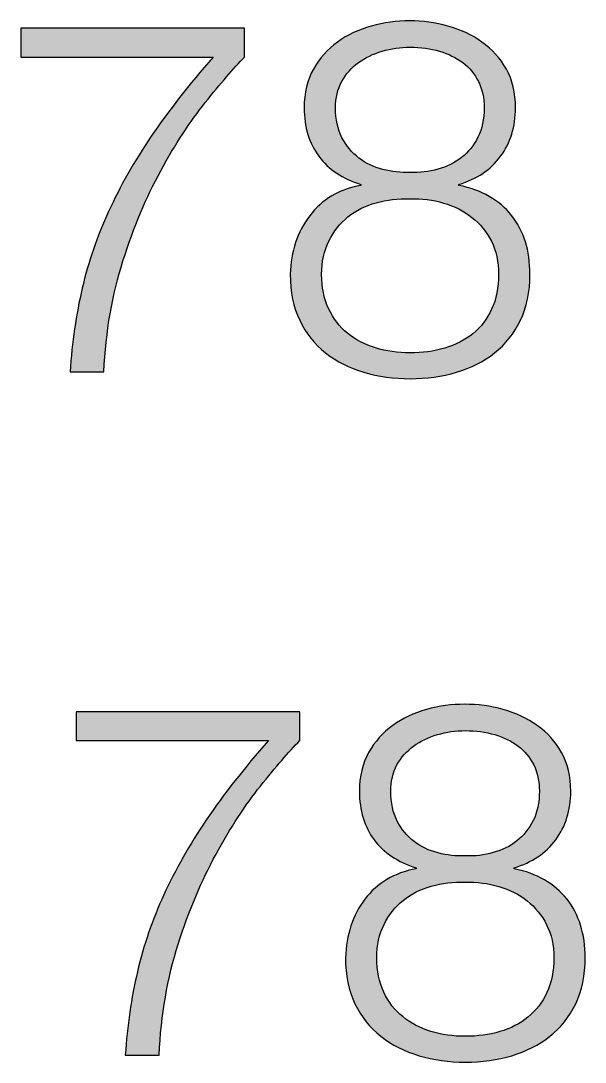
# Paper-space layout 'A0mask' of a CAD drawing. Extents: x 0 to 1153, y 0 to 810.
# Drawn here: x 999.95 to 1004.35, y 43.87 to 51.99 of the extents above; entities that cross this region are included whole.
import ezdxf
from ezdxf.enums import TextEntityAlignment as Align

# ---------------------------------------------------------------- set-up
doc = ezdxf.new("R2010")
doc.units = 0
doc.layers.get('0').update_dxf_attribs({"linetype": 'CONTINUOUS'})
doc.layers.get('Defpoints').update_dxf_attribs({"linetype": 'CONTINUOUS'})
doc.layers.add('JPP_Mask', color=7, linetype='CONTINUOUS')
doc.styles.add('JPP', font='arial.ttf')

# ---------------------------------------------------------------- blocks, each defined once
blk = doc.blocks.new('A0mask')
at = {"true_color": 0x004a91}
h = blk.add_hatch(color=154, dxfattribs=at)
edge = h.paths.add_edge_path()
edge.add_spline(control_points=[(1000.3341, 49.2564), (1000.3341, 49.2564), (1000.5977, 49.2564), (1000.5977, 49.2564), (1000.6134, 49.5717), (1000.6631, 49.8609), (1000.7469, 50.1231)], knot_values=[4, 4, 4, 4, 5, 5, 5, 6, 6, 6, 6], degree=3, periodic=0)
edge.add_spline(control_points=[(1000.7469, 50.1231), (1000.8311, 50.3854), (1000.9291, 50.6192), (1001.0418, 50.8251)], knot_values=[3, 3, 3, 3, 4, 4, 4, 4], degree=3, periodic=0)
edge.add_spline(control_points=[(1001.0418, 50.8251), (1001.1539, 51.0306), (1001.2699, 51.2076), (1001.3887, 51.3562), (1001.5075, 51.5049), (1001.6098, 51.6232), (1001.695, 51.7112)], knot_values=[1, 1, 1, 1, 2, 2, 2, 3, 3, 3, 3], degree=3, periodic=0)
edge.add_spline(control_points=[(1001.695, 51.7112), (1001.695, 51.7112), (1001.695, 51.9361), (1001.695, 51.9361), (1001.695, 51.9361), (1001.4496, 51.9361), (1001.1429, 51.9361)], knot_values=[12.624977, 12.624977, 12.624977, 12.624977, 13.624977, 13.624977, 13.624977, 14, 14, 14, 14], degree=3, periodic=0)
edge.add_spline(control_points=[(1001.1429, 51.9361), (1000.8362, 51.9361), (1000.4681, 51.9361), (1000.2228, 51.9361)], knot_values=[12.249985, 12.249985, 12.249985, 12.249985, 12.624977, 12.624977, 12.624977, 12.624977], degree=3, periodic=0)
edge.add_spline(control_points=[(1000.2228, 51.9361), (1000.1614, 51.9361), (1000.1078, 51.9361), (1000.0647, 51.9361)], knot_values=[12.156237, 12.156237, 12.156237, 12.156237, 12.249985, 12.249985, 12.249985, 12.249985], degree=3, periodic=0)
edge.add_spline(control_points=[(1000.0647, 51.9361), (1000.0215, 51.9361), (999.9889, 51.9361), (999.9698, 51.9361)], knot_values=[12.062489, 12.062489, 12.062489, 12.062489, 12.156237, 12.156237, 12.156237, 12.156237], degree=3, periodic=0)
edge.add_spline(control_points=[(999.9502, 51.9361), (999.9502, 51.9361), (999.9502, 51.9361), (999.9502, 51.9361), (999.9502, 51.9361), (999.9502, 51.9361), (999.9502, 51.9361)], knot_values=[11.999502, 11.999502, 11.999502, 11.999502, 12, 12, 12, 12.0006, 12.0006, 12.0006, 12.0006], degree=3, periodic=0)
edge.add_spline(control_points=[(999.9502, 51.9264), (999.9502, 51.9172), (999.9502, 51.9021), (999.9502, 51.8839)], knot_values=[11.687496, 11.687496, 11.687496, 11.687496, 11.874992, 11.874992, 11.874992, 11.874992], degree=3, periodic=0)
edge.add_spline(control_points=[(999.9502, 51.8839), (999.9502, 51.8658), (999.9502, 51.8447), (999.9502, 51.8237)], knot_values=[11.5, 11.5, 11.5, 11.5, 11.687496, 11.687496, 11.687496, 11.687496], degree=3, periodic=0)
edge.add_spline(control_points=[(999.9502, 51.8237), (999.9502, 51.8026), (999.9502, 51.7815), (999.9502, 51.7634)], knot_values=[11.312504, 11.312504, 11.312504, 11.312504, 11.5, 11.5, 11.5, 11.5], degree=3, periodic=0)
edge.add_spline(control_points=[(999.9502, 51.7634), (999.9502, 51.7453), (999.9502, 51.7301), (999.9502, 51.7209)], knot_values=[11.125008, 11.125008, 11.125008, 11.125008, 11.312504, 11.312504, 11.312504, 11.312504], degree=3, periodic=0)
edge.add_spline(control_points=[(999.9502, 51.7112), (999.9502, 51.7112), (999.9502, 51.7112), (999.9502, 51.7112), (999.9502, 51.7112), (999.9502, 51.7112), (999.9502, 51.7112)], knot_values=[10.999766, 10.999766, 10.999766, 10.999766, 11, 11, 11, 11.001231, 11.001231, 11.001231, 11.001231], degree=3, periodic=0)
edge.add_spline(control_points=[(999.9569, 51.7112), (999.9595, 51.7112), (999.9629, 51.7112), (999.967, 51.7112)], knot_values=[10.937511, 10.937511, 10.937511, 10.937511, 10.960948, 10.960948, 10.960948, 10.960948], degree=3, periodic=0)
edge.add_spline(control_points=[(999.967, 51.7112), (999.9835, 51.7112), (1000.0115, 51.7112), (1000.0486, 51.7112)], knot_values=[10.843763, 10.843763, 10.843763, 10.843763, 10.937511, 10.937511, 10.937511, 10.937511], degree=3, periodic=0)
edge.add_spline(control_points=[(1000.0486, 51.7112), (1000.0857, 51.7112), (1000.1319, 51.7112), (1000.1846, 51.7112)], knot_values=[10.750015, 10.750015, 10.750015, 10.750015, 10.843763, 10.843763, 10.843763, 10.843763], degree=3, periodic=0)
edge.add_spline(control_points=[(1000.1846, 51.7112), (1000.3956, 51.7112), (1000.7121, 51.7112), (1000.9759, 51.7112)], knot_values=[10.375023, 10.375023, 10.375023, 10.375023, 10.750015, 10.750015, 10.750015, 10.750015], degree=3, periodic=0)
edge.add_spline(control_points=[(1000.9759, 51.7112), (1001.2397, 51.7112), (1001.4507, 51.7112), (1001.4507, 51.7112), (1001.2619, 51.4963), (1001.1009, 51.2909), (1000.9679, 51.0945), (1000.8349, 50.898), (1000.7237, 50.702), (1000.6347, 50.507)], knot_values=[8, 8, 8, 8, 8.375023, 8.375023, 8.375023, 9.375023, 9.375023, 9.375023, 10.375023, 10.375023, 10.375023, 10.375023], degree=3, periodic=0)
edge.add_spline(control_points=[(1000.6347, 50.507), (1000.5452, 50.312), (1000.4766, 50.1122), (1000.4292, 49.9077)], knot_values=[7, 7, 7, 7, 8, 8, 8, 8], degree=3, periodic=0)
edge.add_spline(control_points=[(1000.4292, 49.9077), (1000.3809, 49.7037), (1000.3497, 49.4865), (1000.3341, 49.2564)], knot_values=[6, 6, 6, 6, 7, 7, 7, 7], degree=3, periodic=0)
h = blk.add_hatch(color=154, dxfattribs=at)
edge = h.paths.add_edge_path(flags=16)
edge.add_spline(control_points=[(1003.2036, 50.8365), (1003.2736, 50.8559), (1003.3347, 50.8862), (1003.3877, 50.9278), (1003.4407, 50.969), (1003.4833, 51.022), (1003.516, 51.0869), (1003.5482, 51.1513), (1003.5643, 51.2275), (1003.5643, 51.3155), (1003.5643, 51.3931), (1003.5491, 51.4613), (1003.5198, 51.521), (1003.49, 51.5806), (1003.4493, 51.6298), (1003.3977, 51.6682), (1003.3456, 51.707), (1003.285, 51.7368), (1003.2154, 51.7576), (1003.1454, 51.778), (1003.0691, 51.7884), (1002.9863, 51.7884), (1002.9115, 51.7884), (1002.8391, 51.778), (1002.7695, 51.7576), (1002.6995, 51.7368), (1002.6374, 51.707), (1002.583, 51.6682), (1002.529, 51.6298), (1002.4855, 51.5806), (1002.4533, 51.521), (1002.4211, 51.4613), (1002.405, 51.3931), (1002.405, 51.3155), (1002.405, 51.2251), (1002.4216, 51.1475), (1002.4552, 51.0826), (1002.4888, 51.0182), (1002.5328, 50.9652), (1002.5873, 50.924), (1002.6412, 50.8824), (1002.7032, 50.8526), (1002.7733, 50.8346), (1002.8429, 50.8166), (1002.9139, 50.8085), (1002.9863, 50.8114), (1003.0616, 50.8085), (1003.134, 50.8171), (1003.2036, 50.8365)], knot_values=[0, 0, 0, 0, 1, 1, 1, 2, 2, 2, 3, 3, 3, 4, 4, 4, 5, 5, 5, 6, 6, 6, 7, 7, 7, 8, 8, 8, 9, 9, 9, 10, 10, 10, 11, 11, 11, 12, 12, 12, 13, 13, 13, 14, 14, 14, 15, 15, 15, 16, 16, 16, 16], degree=3, periodic=0)
edge = h.paths.add_edge_path(flags=16)
edge.add_spline(control_points=[(1003.2561, 49.4405), (1003.3399, 49.4652), (1003.4128, 49.5026), (1003.4753, 49.5532), (1003.5373, 49.6034), (1003.5861, 49.6673), (1003.6225, 49.7449), (1003.6585, 49.8225), (1003.6769, 49.913), (1003.6769, 50.0166), (1003.6769, 50.1146), (1003.658, 50.2008), (1003.6206, 50.2741), (1003.5832, 50.348), (1003.5326, 50.41), (1003.4691, 50.4606), (1003.4057, 50.5108), (1003.3323, 50.5482), (1003.2481, 50.5728), (1003.1643, 50.5974), (1003.0767, 50.6083), (1002.9863, 50.606), (1002.8935, 50.6083), (1002.805, 50.5979), (1002.7208, 50.5747), (1002.637, 50.5515), (1002.5636, 50.5146), (1002.5016, 50.4644), (1002.4396, 50.4138), (1002.3899, 50.3513), (1002.3525, 50.276), (1002.3151, 50.2012), (1002.2962, 50.1146), (1002.2962, 50.0166), (1002.2962, 49.9158), (1002.3141, 49.8263), (1002.3506, 49.7487), (1002.3866, 49.6715), (1002.4358, 49.6072), (1002.4978, 49.557), (1002.5598, 49.5063), (1002.6327, 49.4685), (1002.717, 49.4424), (1002.8008, 49.4169), (1002.8907, 49.4036), (1002.9863, 49.4036), (1003.0819, 49.4036), (1003.1719, 49.4159), (1003.2561, 49.4405)], knot_values=[0, 0, 0, 0, 1, 1, 1, 2, 2, 2, 3, 3, 3, 4, 4, 4, 5, 5, 5, 6, 6, 6, 7, 7, 7, 8, 8, 8, 9, 9, 9, 10, 10, 10, 11, 11, 11, 12, 12, 12, 13, 13, 13, 14, 14, 14, 15, 15, 15, 16, 16, 16, 16], degree=3, periodic=0)
edge = h.paths.add_edge_path()
edge.add_spline(control_points=[(1003.6921, 50.9373), (1003.6145, 50.8327), (1003.5061, 50.7598), (1003.3664, 50.7181), (1003.3664, 50.7181), (1003.3664, 50.7106), (1003.3664, 50.7106), (1003.5449, 50.6741), (1003.6817, 50.596), (1003.7778, 50.4758), (1003.8734, 50.3555), (1003.9212, 50.2026), (1003.9212, 50.0166), (1003.9212, 49.8793), (1003.8966, 49.7601), (1003.8473, 49.6578), (1003.7981, 49.5556), (1003.7309, 49.4708), (1003.6457, 49.4036), (1003.5605, 49.3364), (1003.4616, 49.2862), (1003.3489, 49.2526), (1003.2367, 49.219), (1003.1155, 49.202), (1002.9863, 49.202), (1002.8599, 49.202), (1002.7397, 49.219), (1002.6261, 49.2526), (1002.512, 49.2862), (1002.4126, 49.3364), (1002.3274, 49.4036), (1002.2422, 49.4708), (1002.1745, 49.5556), (1002.1257, 49.6578), (1002.0765, 49.7601), (1002.0519, 49.8793), (1002.0519, 50.0166), (1002.0571, 50.1946), (1002.1073, 50.3475), (1002.2034, 50.4739), (1002.299, 50.6007), (1002.432, 50.6793), (1002.6024, 50.7106), (1002.6024, 50.7106), (1002.6024, 50.7181), (1002.6024, 50.7181), (1002.4604, 50.7622), (1002.3511, 50.8351), (1002.2749, 50.9373), (1002.1986, 51.0395), (1002.1603, 51.1655), (1002.1603, 51.3155), (1002.1603, 51.432), (1002.1844, 51.5328), (1002.2322, 51.618), (1002.2801, 51.7032), (1002.343, 51.7737), (1002.4202, 51.8291), (1002.4978, 51.885), (1002.5858, 51.9261), (1002.6838, 51.9536), (1002.7823, 51.9806), (1002.8817, 51.9943), (1002.9825, 51.9943), (1003.0833, 51.9943), (1003.1828, 51.9806), (1003.2812, 51.9536), (1003.3792, 51.9261), (1003.4677, 51.885), (1003.5468, 51.8291), (1003.6258, 51.7737), (1003.6888, 51.7032), (1003.7371, 51.618), (1003.7849, 51.5328), (1003.8085, 51.432), (1003.8085, 51.3155), (1003.8085, 51.1683), (1003.7697, 51.0419), (1003.6921, 50.9373)], knot_values=[0, 0, 0, 0, 1, 1, 1, 2, 2, 2, 3, 3, 3, 4, 4, 4, 5, 5, 5, 6, 6, 6, 7, 7, 7, 8, 8, 8, 9, 9, 9, 10, 10, 10, 11, 11, 11, 12, 12, 12, 13, 13, 13, 14, 14, 14, 15, 15, 15, 16, 16, 16, 17, 17, 17, 18, 18, 18, 19, 19, 19, 20, 20, 20, 21, 21, 21, 22, 22, 22, 23, 23, 23, 24, 24, 24, 25, 25, 25, 26, 26, 26, 26], degree=3, periodic=0)
h = blk.add_hatch(color=154, dxfattribs=at)
edge = h.paths.add_edge_path(flags=16)
edge.add_spline(control_points=[(1003.6343, 45.5046), (1003.7044, 45.524), (1003.7655, 45.5543), (1003.8185, 45.5959), (1003.8715, 45.6371), (1003.9141, 45.6901), (1003.9468, 45.755), (1003.9789, 45.8193), (1003.995, 45.8956), (1003.995, 45.9836), (1003.995, 46.0612), (1003.9799, 46.1294), (1003.9505, 46.189), (1003.9207, 46.2487), (1003.88, 46.2979), (1003.8284, 46.3363), (1003.7763, 46.3751), (1003.7158, 46.4049), (1003.6462, 46.4257), (1003.5761, 46.4461), (1003.4999, 46.4565), (1003.4171, 46.4565), (1003.3423, 46.4565), (1003.2699, 46.4461), (1003.2003, 46.4257), (1003.1302, 46.4049), (1003.0682, 46.3751), (1003.0138, 46.3363), (1002.9598, 46.2979), (1002.9163, 46.2487), (1002.8841, 46.189), (1002.8519, 46.1294), (1002.8358, 46.0612), (1002.8358, 45.9836), (1002.8358, 45.8932), (1002.8523, 45.8156), (1002.886, 45.7507), (1002.9196, 45.6863), (1002.9636, 45.6333), (1003.018, 45.5921), (1003.072, 45.5505), (1003.134, 45.5207), (1003.2041, 45.5027), (1003.2736, 45.4847), (1003.3446, 45.4766), (1003.4171, 45.4795), (1003.4923, 45.4766), (1003.5648, 45.4852), (1003.6343, 45.5046)], knot_values=[0, 0, 0, 0, 1, 1, 1, 2, 2, 2, 3, 3, 3, 4, 4, 4, 5, 5, 5, 6, 6, 6, 7, 7, 7, 8, 8, 8, 9, 9, 9, 10, 10, 10, 11, 11, 11, 12, 12, 12, 13, 13, 13, 14, 14, 14, 15, 15, 15, 16, 16, 16, 16], degree=3, periodic=0)
edge = h.paths.add_edge_path(flags=16)
edge.add_spline(control_points=[(1003.6869, 44.1086), (1003.7707, 44.1332), (1003.8436, 44.1706), (1003.906, 44.2213), (1003.9681, 44.2715), (1004.0168, 44.3354), (1004.0533, 44.413), (1004.0892, 44.4906), (1004.1077, 44.581), (1004.1077, 44.6847), (1004.1077, 44.7827), (1004.0888, 44.8688), (1004.0514, 44.9422), (1004.014, 45.0161), (1003.9633, 45.0781), (1003.8999, 45.1287), (1003.8365, 45.1789), (1003.7631, 45.2163), (1003.6788, 45.2409), (1003.595, 45.2655), (1003.5075, 45.2764), (1003.4171, 45.274), (1003.3243, 45.2764), (1003.2358, 45.266), (1003.1515, 45.2428), (1003.0677, 45.2196), (1002.9944, 45.1827), (1002.9323, 45.1325), (1002.8703, 45.0819), (1002.8206, 45.0194), (1002.7832, 44.9441), (1002.7458, 44.8693), (1002.7269, 44.7827), (1002.7269, 44.6847), (1002.7269, 44.5839), (1002.7449, 44.4944), (1002.7813, 44.4168), (1002.8173, 44.3396), (1002.8666, 44.2753), (1002.9286, 44.2251), (1002.9906, 44.1744), (1003.0635, 44.1366), (1003.1477, 44.1105), (1003.2315, 44.085), (1003.3214, 44.0717), (1003.4171, 44.0717), (1003.5127, 44.0717), (1003.6026, 44.084), (1003.6869, 44.1086)], knot_values=[0, 0, 0, 0, 1, 1, 1, 2, 2, 2, 3, 3, 3, 4, 4, 4, 5, 5, 5, 6, 6, 6, 7, 7, 7, 8, 8, 8, 9, 9, 9, 10, 10, 10, 11, 11, 11, 12, 12, 12, 13, 13, 13, 14, 14, 14, 15, 15, 15, 16, 16, 16, 16], degree=3, periodic=0)
edge = h.paths.add_edge_path()
edge.add_spline(control_points=[(1004.1228, 45.6054), (1004.0452, 45.5008), (1003.9368, 45.4279), (1003.7972, 45.3862), (1003.7972, 45.3862), (1003.7972, 45.3787), (1003.7972, 45.3787), (1003.9756, 45.3422), (1004.1124, 45.2641), (1004.2085, 45.1439), (1004.3041, 45.0236), (1004.3519, 44.8707), (1004.3519, 44.6847), (1004.3519, 44.5474), (1004.3273, 44.4281), (1004.2781, 44.3259), (1004.2289, 44.2237), (1004.1617, 44.1389), (1004.0765, 44.0717), (1003.9912, 44.0045), (1003.8923, 43.9543), (1003.7797, 43.9207), (1003.6675, 43.8871), (1003.5463, 43.8701), (1003.4171, 43.8701), (1003.2907, 43.8701), (1003.1704, 43.8871), (1003.0568, 43.9207), (1002.9428, 43.9543), (1002.8434, 44.0045), (1002.7582, 44.0717), (1002.6729, 44.1389), (1002.6053, 44.2237), (1002.5565, 44.3259), (1002.5073, 44.4281), (1002.4827, 44.5474), (1002.4827, 44.6847), (1002.4879, 44.8627), (1002.538, 45.0156), (1002.6341, 45.142), (1002.7297, 45.2688), (1002.8628, 45.3474), (1003.0332, 45.3787), (1003.0332, 45.3787), (1003.0332, 45.3862), (1003.0332, 45.3862), (1002.8912, 45.4302), (1002.7818, 45.5031), (1002.7056, 45.6054), (1002.6294, 45.7076), (1002.5911, 45.8336), (1002.5911, 45.9836), (1002.5911, 46.1001), (1002.6152, 46.2009), (1002.663, 46.2861), (1002.7108, 46.3713), (1002.7738, 46.4418), (1002.8509, 46.4972), (1002.9286, 46.5531), (1003.0166, 46.5942), (1003.1146, 46.6217), (1003.213, 46.6487), (1003.3125, 46.6624), (1003.4133, 46.6624), (1003.5141, 46.6624), (1003.6135, 46.6487), (1003.712, 46.6217), (1003.81, 46.5942), (1003.8985, 46.5531), (1003.9775, 46.4972), (1004.0566, 46.4418), (1004.1195, 46.3713), (1004.1678, 46.2861), (1004.2156, 46.2009), (1004.2393, 46.1001), (1004.2393, 45.9836), (1004.2393, 45.8364), (1004.2005, 45.71), (1004.1228, 45.6054)], knot_values=[0, 0, 0, 0, 1, 1, 1, 2, 2, 2, 3, 3, 3, 4, 4, 4, 5, 5, 5, 6, 6, 6, 7, 7, 7, 8, 8, 8, 9, 9, 9, 10, 10, 10, 11, 11, 11, 12, 12, 12, 13, 13, 13, 14, 14, 14, 15, 15, 15, 16, 16, 16, 17, 17, 17, 18, 18, 18, 19, 19, 19, 20, 20, 20, 21, 21, 21, 22, 22, 22, 23, 23, 23, 24, 24, 24, 25, 25, 25, 26, 26, 26, 26], degree=3, periodic=0)
h = blk.add_hatch(color=154, dxfattribs=at)
edge = h.paths.add_edge_path()
edge.add_spline(control_points=[(1002.1257, 46.3793), (1002.1257, 46.3793), (1002.1257, 46.6042), (1002.1257, 46.6042), (1002.1257, 46.6042), (1001.8804, 46.6042), (1001.5736, 46.6042)], knot_values=[12.624977, 12.624977, 12.624977, 12.624977, 13.624977, 13.624977, 13.624977, 14, 14, 14, 14], degree=3, periodic=0)
edge.add_spline(control_points=[(1001.5736, 46.6042), (1001.2669, 46.6042), (1000.8989, 46.6042), (1000.6535, 46.6042)], knot_values=[12.249985, 12.249985, 12.249985, 12.249985, 12.624977, 12.624977, 12.624977, 12.624977], degree=3, periodic=0)
edge.add_spline(control_points=[(1000.6535, 46.6042), (1000.5922, 46.6042), (1000.5385, 46.6042), (1000.4954, 46.6042)], knot_values=[12.156237, 12.156237, 12.156237, 12.156237, 12.249985, 12.249985, 12.249985, 12.249985], degree=3, periodic=0)
edge.add_spline(control_points=[(1000.4954, 46.6042), (1000.4523, 46.6042), (1000.4197, 46.6042), (1000.4005, 46.6042)], knot_values=[12.062489, 12.062489, 12.062489, 12.062489, 12.156237, 12.156237, 12.156237, 12.156237], degree=3, periodic=0)
edge.add_spline(control_points=[(1000.3809, 46.6042), (1000.3809, 46.6042), (1000.3809, 46.6042), (1000.3809, 46.6042), (1000.3809, 46.6042), (1000.3809, 46.6042), (1000.3809, 46.6042)], knot_values=[11.999502, 11.999502, 11.999502, 11.999502, 12, 12, 12, 12.0006, 12.0006, 12.0006, 12.0006], degree=3, periodic=0)
edge.add_spline(control_points=[(1000.3809, 46.5945), (1000.3809, 46.5853), (1000.3809, 46.5701), (1000.3809, 46.552)], knot_values=[11.687496, 11.687496, 11.687496, 11.687496, 11.874992, 11.874992, 11.874992, 11.874992], degree=3, periodic=0)
edge.add_spline(control_points=[(1000.3809, 46.552), (1000.3809, 46.5339), (1000.3809, 46.5128), (1000.3809, 46.4918)], knot_values=[11.5, 11.5, 11.5, 11.5, 11.687496, 11.687496, 11.687496, 11.687496], degree=3, periodic=0)
edge.add_spline(control_points=[(1000.3809, 46.4918), (1000.3809, 46.4707), (1000.3809, 46.4496), (1000.3809, 46.4315)], knot_values=[11.312504, 11.312504, 11.312504, 11.312504, 11.5, 11.5, 11.5, 11.5], degree=3, periodic=0)
edge.add_spline(control_points=[(1000.3809, 46.4315), (1000.3809, 46.4134), (1000.3809, 46.3982), (1000.3809, 46.389)], knot_values=[11.125008, 11.125008, 11.125008, 11.125008, 11.312504, 11.312504, 11.312504, 11.312504], degree=3, periodic=0)
edge.add_spline(control_points=[(1000.3809, 46.3793), (1000.3809, 46.3793), (1000.3809, 46.3793), (1000.3809, 46.3793), (1000.3809, 46.3793), (1000.3809, 46.3793), (1000.3809, 46.3793)], knot_values=[10.999766, 10.999766, 10.999766, 10.999766, 11, 11, 11, 11.001231, 11.001231, 11.001231, 11.001231], degree=3, periodic=0)
edge.add_spline(control_points=[(1000.3876, 46.3793), (1000.3903, 46.3793), (1000.3937, 46.3793), (1000.3978, 46.3793)], knot_values=[10.937511, 10.937511, 10.937511, 10.937511, 10.960948, 10.960948, 10.960948, 10.960948], degree=3, periodic=0)
edge.add_spline(control_points=[(1000.3978, 46.3793), (1000.4143, 46.3793), (1000.4423, 46.3793), (1000.4794, 46.3793)], knot_values=[10.843763, 10.843763, 10.843763, 10.843763, 10.937511, 10.937511, 10.937511, 10.937511], degree=3, periodic=0)
edge.add_spline(control_points=[(1000.4794, 46.3793), (1000.5165, 46.3793), (1000.5626, 46.3793), (1000.6154, 46.3793)], knot_values=[10.750015, 10.750015, 10.750015, 10.750015, 10.843763, 10.843763, 10.843763, 10.843763], degree=3, periodic=0)
edge.add_spline(control_points=[(1000.6154, 46.3793), (1000.8264, 46.3793), (1001.1429, 46.3793), (1001.4067, 46.3793)], knot_values=[10.375023, 10.375023, 10.375023, 10.375023, 10.750015, 10.750015, 10.750015, 10.750015], degree=3, periodic=0)
edge.add_spline(control_points=[(1001.4067, 46.3793), (1001.6705, 46.3793), (1001.8815, 46.3793), (1001.8815, 46.3793), (1001.6926, 46.1644), (1001.5317, 45.959), (1001.3987, 45.7625), (1001.2657, 45.5661), (1001.1544, 45.3701), (1001.0654, 45.1751)], knot_values=[8, 8, 8, 8, 8.375023, 8.375023, 8.375023, 9.375023, 9.375023, 9.375023, 10.375023, 10.375023, 10.375023, 10.375023], degree=3, periodic=0)
edge.add_spline(control_points=[(1001.0654, 45.1751), (1000.976, 44.9801), (1000.9073, 44.7803), (1000.86, 44.5758)], knot_values=[7, 7, 7, 7, 8, 8, 8, 8], degree=3, periodic=0)
edge.add_spline(control_points=[(1000.86, 44.5758), (1000.8117, 44.3718), (1000.7805, 44.1545), (1000.7648, 43.9245)], knot_values=[6, 6, 6, 6, 7, 7, 7, 7], degree=3, periodic=0)
edge.add_spline(control_points=[(1000.7648, 43.9245), (1000.7648, 43.9245), (1001.0285, 43.9245), (1001.0285, 43.9245), (1001.0441, 44.2398), (1001.0938, 44.529), (1001.1776, 44.7912)], knot_values=[4, 4, 4, 4, 5, 5, 5, 6, 6, 6, 6], degree=3, periodic=0)
edge.add_spline(control_points=[(1001.1776, 44.7912), (1001.2619, 45.0535), (1001.3599, 45.2873), (1001.4725, 45.4932)], knot_values=[3, 3, 3, 3, 4, 4, 4, 4], degree=3, periodic=0)
edge.add_spline(control_points=[(1001.4725, 45.4932), (1001.5847, 45.6986), (1001.7007, 45.8757), (1001.8195, 46.0243), (1001.9383, 46.1729), (1002.0405, 46.2913), (1002.1257, 46.3793)], knot_values=[1, 1, 1, 1, 2, 2, 2, 3, 3, 3, 3], degree=3, periodic=0)
at = {"layer": 'Defpoints', "color": 154, "true_color": 0x004a91}
for points, knots in [([(1001.695, 51.9361), (1001.695, 51.9361), (1001.695, 51.7112), (1001.695, 51.7112), (1001.6098, 51.6232), (1001.5075, 51.5049), (1001.3887, 51.3562), (1001.2699, 51.2076), (1001.1539, 51.0306), (1001.0418, 50.8251), (1000.9291, 50.6192), (1000.8311, 50.3854), (1000.7469, 50.1231), (1000.6631, 49.8609), (1000.6134, 49.5717), (1000.5977, 49.2564), (1000.5977, 49.2564), (1000.3341, 49.2564), (1000.3341, 49.2564), (1000.3497, 49.4865), (1000.3809, 49.7037), (1000.4292, 49.9077), (1000.4766, 50.1122), (1000.5452, 50.312), (1000.6347, 50.507), (1000.7237, 50.702), (1000.8349, 50.898), (1000.9679, 51.0945), (1001.1009, 51.2909), (1001.2619, 51.4963), (1001.4507, 51.7112), (1001.4507, 51.7112), (999.9502, 51.7112), (999.9502, 51.7112), (999.9502, 51.7112), (999.9502, 51.9361), (999.9502, 51.9361), (999.9502, 51.9361), (1001.695, 51.9361), (1001.695, 51.9361)], [0, 0, 0, 0, 1, 1, 1, 2, 2, 2, 3, 3, 3, 4, 4, 4, 5, 5, 5, 6, 6, 6, 7, 7, 7, 8, 8, 8, 9, 9, 9, 10, 10, 10, 11, 11, 11, 12, 12, 12, 13, 13, 13, 13]), ([(1003.6921, 50.9373), (1003.6145, 50.8327), (1003.5061, 50.7598), (1003.3664, 50.7181), (1003.3664, 50.7181), (1003.3664, 50.7106), (1003.3664, 50.7106), (1003.5449, 50.6741), (1003.6817, 50.596), (1003.7778, 50.4758), (1003.8734, 50.3555), (1003.9212, 50.2026), (1003.9212, 50.0166), (1003.9212, 49.8793), (1003.8966, 49.7601), (1003.8473, 49.6578), (1003.7981, 49.5556), (1003.7309, 49.4708), (1003.6457, 49.4036), (1003.5605, 49.3364), (1003.4616, 49.2862), (1003.3489, 49.2526), (1003.2367, 49.219), (1003.1155, 49.202), (1002.9863, 49.202), (1002.8599, 49.202), (1002.7397, 49.219), (1002.6261, 49.2526), (1002.512, 49.2862), (1002.4126, 49.3364), (1002.3274, 49.4036), (1002.2422, 49.4708), (1002.1745, 49.5556), (1002.1257, 49.6578), (1002.0765, 49.7601), (1002.0519, 49.8793), (1002.0519, 50.0166), (1002.0571, 50.1946), (1002.1073, 50.3475), (1002.2034, 50.4739), (1002.299, 50.6007), (1002.432, 50.6793), (1002.6024, 50.7106), (1002.6024, 50.7106), (1002.6024, 50.7181), (1002.6024, 50.7181), (1002.4604, 50.7622), (1002.3511, 50.8351), (1002.2749, 50.9373), (1002.1986, 51.0395), (1002.1603, 51.1655), (1002.1603, 51.3155), (1002.1603, 51.432), (1002.1844, 51.5328), (1002.2322, 51.618), (1002.2801, 51.7032), (1002.343, 51.7737), (1002.4202, 51.8291), (1002.4978, 51.885), (1002.5858, 51.9261), (1002.6838, 51.9536), (1002.7823, 51.9806), (1002.8817, 51.9943), (1002.9825, 51.9943), (1003.0833, 51.9943), (1003.1828, 51.9806), (1003.2812, 51.9536), (1003.3792, 51.9261), (1003.4677, 51.885), (1003.5468, 51.8291), (1003.6258, 51.7737), (1003.6888, 51.7032), (1003.7371, 51.618), (1003.7849, 51.5328), (1003.8085, 51.432), (1003.8085, 51.3155), (1003.8085, 51.1683), (1003.7697, 51.0419), (1003.6921, 50.9373)], [0, 0, 0, 0, 1, 1, 1, 2, 2, 2, 3, 3, 3, 4, 4, 4, 5, 5, 5, 6, 6, 6, 7, 7, 7, 8, 8, 8, 9, 9, 9, 10, 10, 10, 11, 11, 11, 12, 12, 12, 13, 13, 13, 14, 14, 14, 15, 15, 15, 16, 16, 16, 17, 17, 17, 18, 18, 18, 19, 19, 19, 20, 20, 20, 21, 21, 21, 22, 22, 22, 23, 23, 23, 24, 24, 24, 25, 25, 25, 26, 26, 26, 26]), ([(1003.2036, 50.8365), (1003.2736, 50.8559), (1003.3347, 50.8862), (1003.3877, 50.9278), (1003.4407, 50.969), (1003.4833, 51.022), (1003.516, 51.0869), (1003.5482, 51.1513), (1003.5643, 51.2275), (1003.5643, 51.3155), (1003.5643, 51.3931), (1003.5491, 51.4613), (1003.5198, 51.521), (1003.49, 51.5806), (1003.4493, 51.6298), (1003.3977, 51.6682), (1003.3456, 51.707), (1003.285, 51.7368), (1003.2154, 51.7576), (1003.1454, 51.778), (1003.0691, 51.7884), (1002.9863, 51.7884), (1002.9115, 51.7884), (1002.8391, 51.778), (1002.7695, 51.7576), (1002.6995, 51.7368), (1002.6374, 51.707), (1002.583, 51.6682), (1002.529, 51.6298), (1002.4855, 51.5806), (1002.4533, 51.521), (1002.4211, 51.4613), (1002.405, 51.3931), (1002.405, 51.3155), (1002.405, 51.2251), (1002.4216, 51.1475), (1002.4552, 51.0826), (1002.4888, 51.0182), (1002.5328, 50.9652), (1002.5873, 50.924), (1002.6412, 50.8824), (1002.7032, 50.8526), (1002.7733, 50.8346), (1002.8429, 50.8166), (1002.9139, 50.8085), (1002.9863, 50.8114), (1003.0616, 50.8085), (1003.134, 50.8171), (1003.2036, 50.8365)], [0, 0, 0, 0, 1, 1, 1, 2, 2, 2, 3, 3, 3, 4, 4, 4, 5, 5, 5, 6, 6, 6, 7, 7, 7, 8, 8, 8, 9, 9, 9, 10, 10, 10, 11, 11, 11, 12, 12, 12, 13, 13, 13, 14, 14, 14, 15, 15, 15, 16, 16, 16, 16]), ([(1003.2561, 49.4405), (1003.3399, 49.4652), (1003.4128, 49.5026), (1003.4753, 49.5532), (1003.5373, 49.6034), (1003.5861, 49.6673), (1003.6225, 49.7449), (1003.6585, 49.8225), (1003.6769, 49.913), (1003.6769, 50.0166), (1003.6769, 50.1146), (1003.658, 50.2008), (1003.6206, 50.2741), (1003.5832, 50.348), (1003.5326, 50.41), (1003.4691, 50.4606), (1003.4057, 50.5108), (1003.3323, 50.5482), (1003.2481, 50.5728), (1003.1643, 50.5974), (1003.0767, 50.6083), (1002.9863, 50.606), (1002.8935, 50.6083), (1002.805, 50.5979), (1002.7208, 50.5747), (1002.637, 50.5515), (1002.5636, 50.5146), (1002.5016, 50.4644), (1002.4396, 50.4138), (1002.3899, 50.3513), (1002.3525, 50.276), (1002.3151, 50.2012), (1002.2962, 50.1146), (1002.2962, 50.0166), (1002.2962, 49.9158), (1002.3141, 49.8263), (1002.3506, 49.7487), (1002.3866, 49.6715), (1002.4358, 49.6072), (1002.4978, 49.557), (1002.5598, 49.5063), (1002.6327, 49.4685), (1002.717, 49.4424), (1002.8008, 49.4169), (1002.8907, 49.4036), (1002.9863, 49.4036), (1003.0819, 49.4036), (1003.1719, 49.4159), (1003.2561, 49.4405)], [0, 0, 0, 0, 1, 1, 1, 2, 2, 2, 3, 3, 3, 4, 4, 4, 5, 5, 5, 6, 6, 6, 7, 7, 7, 8, 8, 8, 9, 9, 9, 10, 10, 10, 11, 11, 11, 12, 12, 12, 13, 13, 13, 14, 14, 14, 15, 15, 15, 16, 16, 16, 16]), ([(1004.1228, 45.6054), (1004.0452, 45.5008), (1003.9368, 45.4279), (1003.7972, 45.3862), (1003.7972, 45.3862), (1003.7972, 45.3787), (1003.7972, 45.3787), (1003.9756, 45.3422), (1004.1124, 45.2641), (1004.2085, 45.1439), (1004.3041, 45.0236), (1004.3519, 44.8707), (1004.3519, 44.6847), (1004.3519, 44.5474), (1004.3273, 44.4281), (1004.2781, 44.3259), (1004.2289, 44.2237), (1004.1617, 44.1389), (1004.0765, 44.0717), (1003.9912, 44.0045), (1003.8923, 43.9543), (1003.7797, 43.9207), (1003.6675, 43.8871), (1003.5463, 43.8701), (1003.4171, 43.8701), (1003.2907, 43.8701), (1003.1704, 43.8871), (1003.0568, 43.9207), (1002.9428, 43.9543), (1002.8434, 44.0045), (1002.7582, 44.0717), (1002.6729, 44.1389), (1002.6053, 44.2237), (1002.5565, 44.3259), (1002.5073, 44.4281), (1002.4827, 44.5474), (1002.4827, 44.6847), (1002.4879, 44.8627), (1002.538, 45.0156), (1002.6341, 45.142), (1002.7297, 45.2688), (1002.8628, 45.3474), (1003.0332, 45.3787), (1003.0332, 45.3787), (1003.0332, 45.3862), (1003.0332, 45.3862), (1002.8912, 45.4302), (1002.7818, 45.5031), (1002.7056, 45.6054), (1002.6294, 45.7076), (1002.5911, 45.8336), (1002.5911, 45.9836), (1002.5911, 46.1001), (1002.6152, 46.2009), (1002.663, 46.2861), (1002.7108, 46.3713), (1002.7738, 46.4418), (1002.8509, 46.4972), (1002.9286, 46.5531), (1003.0166, 46.5942), (1003.1146, 46.6217), (1003.213, 46.6487), (1003.3125, 46.6624), (1003.4133, 46.6624), (1003.5141, 46.6624), (1003.6135, 46.6487), (1003.712, 46.6217), (1003.81, 46.5942), (1003.8985, 46.5531), (1003.9775, 46.4972), (1004.0566, 46.4418), (1004.1195, 46.3713), (1004.1678, 46.2861), (1004.2156, 46.2009), (1004.2393, 46.1001), (1004.2393, 45.9836), (1004.2393, 45.8364), (1004.2005, 45.71), (1004.1228, 45.6054)], [0, 0, 0, 0, 1, 1, 1, 2, 2, 2, 3, 3, 3, 4, 4, 4, 5, 5, 5, 6, 6, 6, 7, 7, 7, 8, 8, 8, 9, 9, 9, 10, 10, 10, 11, 11, 11, 12, 12, 12, 13, 13, 13, 14, 14, 14, 15, 15, 15, 16, 16, 16, 17, 17, 17, 18, 18, 18, 19, 19, 19, 20, 20, 20, 21, 21, 21, 22, 22, 22, 23, 23, 23, 24, 24, 24, 25, 25, 25, 26, 26, 26, 26]), ([(1002.1257, 46.6042), (1002.1257, 46.6042), (1002.1257, 46.3793), (1002.1257, 46.3793), (1002.0405, 46.2913), (1001.9383, 46.1729), (1001.8195, 46.0243), (1001.7007, 45.8757), (1001.5847, 45.6986), (1001.4725, 45.4932), (1001.3599, 45.2873), (1001.2619, 45.0535), (1001.1776, 44.7912), (1001.0938, 44.529), (1001.0441, 44.2398), (1001.0285, 43.9245), (1001.0285, 43.9245), (1000.7648, 43.9245), (1000.7648, 43.9245), (1000.7805, 44.1545), (1000.8117, 44.3718), (1000.86, 44.5758), (1000.9073, 44.7803), (1000.976, 44.9801), (1001.0654, 45.1751), (1001.1544, 45.3701), (1001.2657, 45.5661), (1001.3987, 45.7625), (1001.5317, 45.959), (1001.6926, 46.1644), (1001.8815, 46.3793), (1001.8815, 46.3793), (1000.3809, 46.3793), (1000.3809, 46.3793), (1000.3809, 46.3793), (1000.3809, 46.6042), (1000.3809, 46.6042), (1000.3809, 46.6042), (1002.1257, 46.6042), (1002.1257, 46.6042)], [0, 0, 0, 0, 1, 1, 1, 2, 2, 2, 3, 3, 3, 4, 4, 4, 5, 5, 5, 6, 6, 6, 7, 7, 7, 8, 8, 8, 9, 9, 9, 10, 10, 10, 11, 11, 11, 12, 12, 12, 13, 13, 13, 13]), ([(1003.6343, 45.5046), (1003.7044, 45.524), (1003.7655, 45.5543), (1003.8185, 45.5959), (1003.8715, 45.6371), (1003.9141, 45.6901), (1003.9468, 45.755), (1003.9789, 45.8193), (1003.995, 45.8956), (1003.995, 45.9836), (1003.995, 46.0612), (1003.9799, 46.1294), (1003.9505, 46.189), (1003.9207, 46.2487), (1003.88, 46.2979), (1003.8284, 46.3363), (1003.7763, 46.3751), (1003.7158, 46.4049), (1003.6462, 46.4257), (1003.5761, 46.4461), (1003.4999, 46.4565), (1003.4171, 46.4565), (1003.3423, 46.4565), (1003.2699, 46.4461), (1003.2003, 46.4257), (1003.1302, 46.4049), (1003.0682, 46.3751), (1003.0138, 46.3363), (1002.9598, 46.2979), (1002.9163, 46.2487), (1002.8841, 46.189), (1002.8519, 46.1294), (1002.8358, 46.0612), (1002.8358, 45.9836), (1002.8358, 45.8932), (1002.8523, 45.8156), (1002.886, 45.7507), (1002.9196, 45.6863), (1002.9636, 45.6333), (1003.018, 45.5921), (1003.072, 45.5505), (1003.134, 45.5207), (1003.2041, 45.5027), (1003.2736, 45.4847), (1003.3446, 45.4766), (1003.4171, 45.4795), (1003.4923, 45.4766), (1003.5648, 45.4852), (1003.6343, 45.5046)], [0, 0, 0, 0, 1, 1, 1, 2, 2, 2, 3, 3, 3, 4, 4, 4, 5, 5, 5, 6, 6, 6, 7, 7, 7, 8, 8, 8, 9, 9, 9, 10, 10, 10, 11, 11, 11, 12, 12, 12, 13, 13, 13, 14, 14, 14, 15, 15, 15, 16, 16, 16, 16]), ([(1003.6869, 44.1086), (1003.7707, 44.1332), (1003.8436, 44.1706), (1003.906, 44.2213), (1003.9681, 44.2715), (1004.0168, 44.3354), (1004.0533, 44.413), (1004.0892, 44.4906), (1004.1077, 44.581), (1004.1077, 44.6847), (1004.1077, 44.7827), (1004.0888, 44.8688), (1004.0514, 44.9422), (1004.014, 45.0161), (1003.9633, 45.0781), (1003.8999, 45.1287), (1003.8365, 45.1789), (1003.7631, 45.2163), (1003.6788, 45.2409), (1003.595, 45.2655), (1003.5075, 45.2764), (1003.4171, 45.274), (1003.3243, 45.2764), (1003.2358, 45.266), (1003.1515, 45.2428), (1003.0677, 45.2196), (1002.9944, 45.1827), (1002.9323, 45.1325), (1002.8703, 45.0819), (1002.8206, 45.0194), (1002.7832, 44.9441), (1002.7458, 44.8693), (1002.7269, 44.7827), (1002.7269, 44.6847), (1002.7269, 44.5839), (1002.7449, 44.4944), (1002.7813, 44.4168), (1002.8173, 44.3396), (1002.8666, 44.2753), (1002.9286, 44.2251), (1002.9906, 44.1744), (1003.0635, 44.1366), (1003.1477, 44.1105), (1003.2315, 44.085), (1003.3214, 44.0717), (1003.4171, 44.0717), (1003.5127, 44.0717), (1003.6026, 44.084), (1003.6869, 44.1086)], [0, 0, 0, 0, 1, 1, 1, 2, 2, 2, 3, 3, 3, 4, 4, 4, 5, 5, 5, 6, 6, 6, 7, 7, 7, 8, 8, 8, 9, 9, 9, 10, 10, 10, 11, 11, 11, 12, 12, 12, 13, 13, 13, 14, 14, 14, 15, 15, 15, 16, 16, 16, 16])]:
    blk.add_open_spline(points, degree=3, knots=knots, dxfattribs=at)
at = {"color": 7, "style": 'JPP'}
for tag, p in [('Client', (1086, 115)), ('Project1', (1086, 90)), ('Project2', (1086, 82.5)), ('Project3', (1086, 75)), ('Title1', (1086, 57.5)), ('Title2', (1086, 50)), ('Title3', (1086, 42.5)), ('Status', (978, 7.5))]:
    blk.add_attdef(tag, text='', height=3.5, dxfattribs=at).set_placement(p, align=Align.MIDDLE_LEFT)
at = {"color": 2, "style": 'JPP'}
for tag, p in [('Scale', (1005.5, 25)), ('Checked', (1095.5, 25)), ('Drawn', (1050.5, 25)), ('Date', (1140.5, 25))]:
    blk.add_attdef(tag, text='', height=2, dxfattribs=at).set_placement(p, align=Align.MIDDLE_CENTER)
at = {"color": 6, "style": 'JPP'}
for tag, p in [('Ref', (1068, 7.5)), ('DrgNo.', (1110, 7.5))]:
    blk.add_attdef(tag, text='', height=4, dxfattribs=at).set_placement(p, align=Align.MIDDLE_LEFT)
blk.add_attdef('Rev', text='', height=4, dxfattribs=at).set_placement((1144.2747, 7.5), align=Align.MIDDLE_CENTER)

psp = doc.layouts.new('A0mask')

# ---------------------------------------------------------------- block references
at = {"layer": 'JPP_Mask'}
psp.add_blockref('A0mask', (0, 0), dxfattribs=at)

doc.saveas('drawing.dxf')
